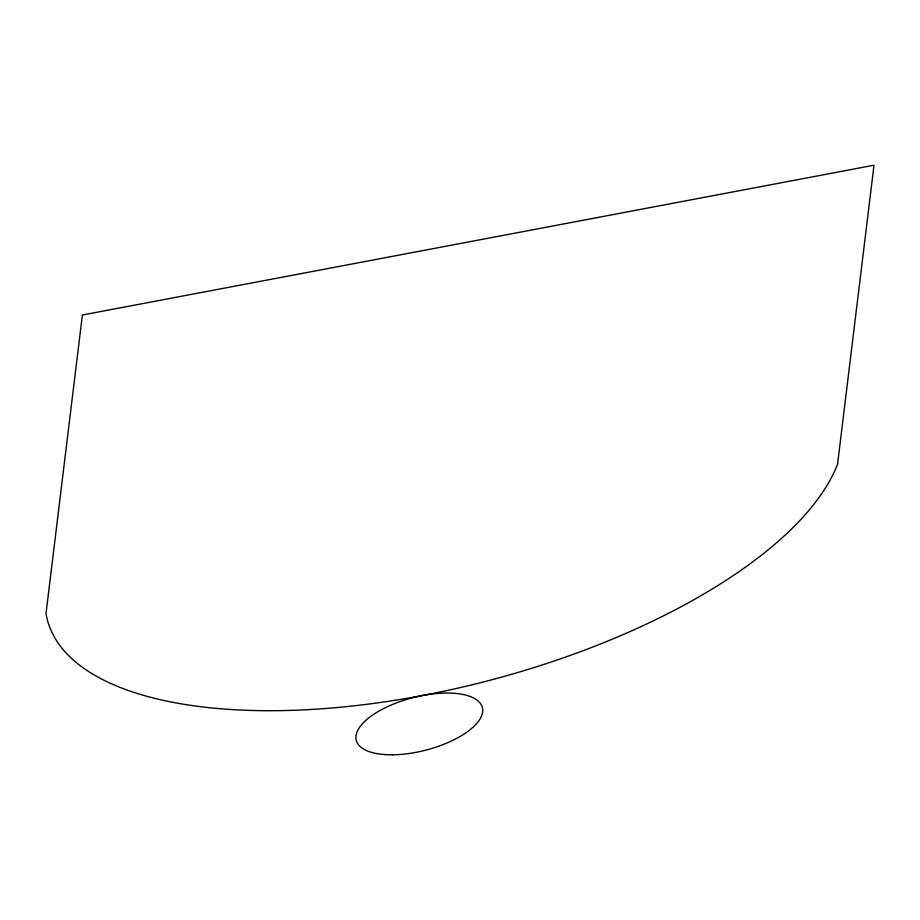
<?xml version="1.0" encoding="UTF-8"?>
<svg xmlns="http://www.w3.org/2000/svg" width="920" height="920" viewBox="0 0 920 920"><rect width="100%" height="100%" fill="white"/><g stroke="black" fill="none" stroke-linecap="round" stroke-linejoin="round"><path stroke-width="1.38" d="M837.614 463.818L874 165.22L82.386 315.008L46 613.617A410.584 170.269 -14.6 0 0 422.751 695.462A410.584 170.269 -14.6 0 0 837.717 463.806M392.529 754.791A65.159 27.025 -14.6 0 0 482.471 708.009A65.159 27.025 -14.6 0 0 382.869 708.952A65.159 27.025 -14.6 0 0 392.529 754.791"/></g></svg>
